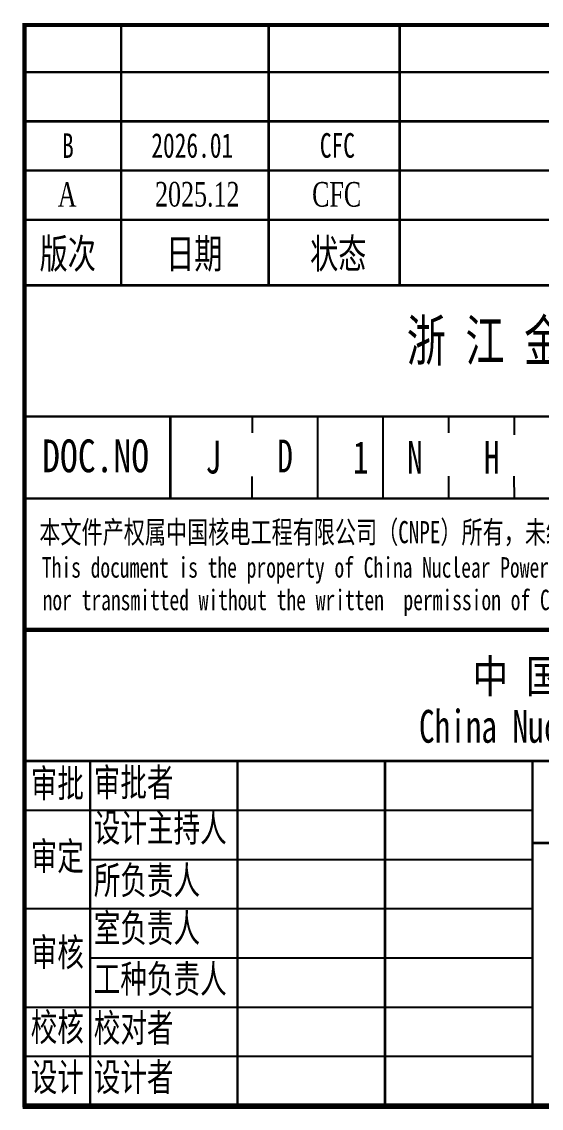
# Model space of a CAD drawing. Header units: inches. Extents: x 6167 to 15201, y -11413 to -4745.
# Drawn here: x 6167 to 9339, y -11413 to -4788 of the extents above; entities that cross this region are included whole.
import ezdxf

# ---------------------------------------------------------------- set-up
doc = ezdxf.new("R2010")
doc.units = ezdxf.units.IN
doc.header["$MEASUREMENT"] = 0
for name, color, linetype in [('1', 7, 'Continuous'), ('BORDER', 7, 'Continuous'), ('图框', 4, 'Continuous')]:
    doc.layers.add(name, color=color, linetype=linetype)
doc.styles.add('宋体', font='', dxfattribs={"width": 0.7})
doc.styles.get('宋体').set_extended_font_data('SimSun')

# ---------------------------------------------------------------- blocks, each defined once
blk = doc.blocks.new('图签')
at = {"linetype": 'Continuous'}
blk.add_line((-162.2, 84), (-162.2, 74), dxfattribs=at)
at = {"layer": '1'}
for p, q in [((-180, 59.93), (-180, 131.76)), ((-144.2, 74), (-144.2, 84)), ((-136.2, 74), (-136.2, 84)), ((-128.2, 82), (-128.2, 84)), ((-120.2, 81.79), (-120.2, 84)), ((-152.2, 83), (-152.2, 83)), ((-152.2, 74), (-152.2, 76.68)), ((-128.2, 74), (-128.2, 76.72)), ((-120.2, 74), (-120.21, 76.72)), ((-0.2, 74), (-180.2, 74)), ((0, 0), (-180, 0)), ((-0.2, -0.35), (-180.2, -0.35))]:
    blk.add_line(p, q, dxfattribs=at)
at = {"layer": '1', "color": 7}
for p, q in [((-180, 36), (-118, 36)), ((-172, 30), (-118, 30)), ((-180, 24), (-118, 24)), ((-172, 18), (-118, 18)), ((-180, 12), (-118, 12)), ((-180, 6), (-118, 6)), ((0, 0), (-180, 0)), ((-0.2, -0.35), (-180.2, -0.35))]:
    blk.add_line(p, q, dxfattribs=at)
at = {"layer": '1', "color": 7, "const_width": 0.5}
for points in [[(-180, 0), (0, 0), (0, 131.76), (-180, 131.76)], [(-180, 58), (0, 58), (0, 0), (-180, 0)]]:
    blk.add_lwpolyline(points, close=True, dxfattribs=at)
at = {"layer": '1', "color": 7, "const_width": 0.3}
for points in [[(-168.2, 132), (-168.2, 100)], [(-150.2, 132), (-150.2, 100)], [(-134.2, 132), (-134.2, 100)], [(-180.2, 126), (-0.2, 126)], [(-180.2, 120), (-0.2, 120)], [(-180.2, 114), (-0.2, 114)], [(-180.2, 108), (-0.2, 108)], [(-180.2, 100), (-0.2, 100)], [(-180.2, 84), (-0.2, 84)], [(-162.2, 84), (-162.2, 74)], [(-180.2, 74), (-0.2, 74)], [(-180, 74), (0, 74)], [(-180, 42), (0, 42)], [(-172, 42), (-172, 0)], [(-154, 42), (-154, 0)], [(-136, 42), (-136, 0)], [(-118, 42), (-118, 0)], [(-118, 32), (0, 32)]]:
    blk.add_lwpolyline(points, dxfattribs=at)
at = {"layer": 'BORDER'}
blk.add_line((-152.2, 84), (-152.21, 82), dxfattribs=at)
at = {"layer": '图框'}
for p, q in [((0, 0), (-180, 0)), ((-0.2, -0.35), (-180.2, -0.35))]:
    blk.add_line(p, q, dxfattribs=at)
at = {"linetype": 'Continuous', "attachment_point": 5, "style": '宋体'}
for s, width, heights, insert, char_height in [('{\\fTimes New Roman|b0|i0|c0|p18;2025.12}', 17.3088, [-3.06], (-158.91, 111.08), 3), ('{\\fTimes New Roman|b0|i0|c0|p18;CFC}', 17.3088, [-3.07], (-141.9, 111.08), 3), ('{\\fTimes New Roman|b0|i0|c0|p18;A}', 17.3088, [-3], (-174.79, 111.08), 3), ('浙 江 金 七 门 核 电 厂 1、2 号 机 组', 163.6991, [-6.65], (-89.21, 92.99), 5), ('J', 5.7748, [-4.63], (-156.96, 79.03), 4), ('D', 6.7601, [-4], (-148.19, 79.19), 4), ('1', 5.7748, [-4], (-138.96, 79.03), 4), ('N', 5.7748, [-4], (-132.34, 79.03), 4), ('H', 5.7748, [-4], (-122.96, 79.03), 4)]:
    blk.add_mtext_dynamic_manual_height_columns(s, width=width, gutter_width=1, heights=heights, dxfattribs=dict(at, insert=insert, char_height=char_height))
at = {"char_height": 3.4, "attachment_point": 1, "style": '宋体'}
for s, width, heights, insert in [('\\pxqc;审批', 8, [4.44], (-180, 40.98)), ('\\pxqd;审批者', 17.1953, [-4.46], (-171.55, 41.09)), ('\\pxqd;设计主持人', 17.1953, [-4.46], (-171.55, 35.56)), ('\\pxqc;审定', 8, [-4.44], (-180, 32.09)), ('\\pxqd;所负责人', 17.1953, [-4.48], (-171.55, 29.16)), ('\\pxqd;室负责人', 17.1953, [-4.48], (-171.55, 23.33)), ('\\pxqc;审核', 8, [-4.48], (-180, 20.38)), ('\\pxqd;工种负责人', 17.1953, [-4.48], (-171.55, 17.13)), ('\\pxqc;校核', 8, [-4.48], (-180, 11.25)), ('\\pxqd;校对者', 17.1953, [4.42], (-171.55, 11.15)), ('\\pxqc;设计', 8, [-4.33], (-180, 5.15)), ('\\pxqd;设计者', 17.1953, [4.42], (-171.55, 5.15))]:
    blk.add_mtext_dynamic_manual_height_columns(s, width=width, gutter_width=1, heights=heights, dxfattribs=dict(at, insert=insert))
at = {"layer": '1', "color": 7, "style": '宋体'}
for s, height, width, p in [('版次', 3.6, 0.7, (-178.16, 102.07)), ('日期 ', 3.6, 0.7, (-162.71, 102.07)), ('状态', 3.6, 0.7, (-145.14, 102.07)), ('DOC.NO', 4, 0.8, (-177.85, 77.21)), ('中 国 核 电 工 程 有 限 公 司', 4, 0.8, (-125.32, 50.33)), ('China Nuclear Power Engineering Co., Ltd', 4, 0.7, (-131.85, 44.23))]:
    blk.add_text(s, height=height, dxfattribs=dict(at, width=width)).set_placement(p)
at = {"layer": '1', "color": 7, "ltscale": 0.8, "style": '宋体', "width": 0.7}
for s, height, p in [('本文件产权属中国核电工程有限公司（CNPE）所有，未经书面许可，不得以任何方式复制、传播、发表和外传。', 2.7, (-178.2, 68.56)), ('This document is the property of China Nuclear Power Engineering CO.,LTD (CNPE) , no part of this document may be', 2.5, (-177.88, 64.36)), ('nor transmitted without the written  permission of CNPE .', 2.5, (-177.79, 60.39))]:
    blk.add_text(s, height=height, dxfattribs=at).set_placement(p)
blk = doc.blocks.new('*U2')
blk.add_blockref('图签', (0, 0))

msp = doc.modelspace()

# ---------------------------------------------------------------- linework, layer by layer
at = {"layer": '1'}
msp.add_line((15184.4, -11395.7), (6184.4, -11395.7), dxfattribs=at)
at = {"layer": '图框'}
msp.add_line((15184.4, -11395.7), (6184.4, -11395.7), dxfattribs=at)

# ---------------------------------------------------------------- block references
at = {"xscale": 50, "yscale": 50, "zscale": 50}
msp.add_blockref('*U2', (15184.4, -11395.7), dxfattribs=at)

# ---------------------------------------------------------------- texts
at = {"linetype": 'Continuous', "char_height": 150, "attachment_point": 5, "style": '宋体'}
for s, insert in [('B', (6449.2, -5543.7)), ('2026.01', (7208.3, -5543.7)), ('CFC', (8093.9, -5543.7))]:
    msp.add_mtext_dynamic_manual_height_columns(s, width=322.815, gutter_width=50, heights=[-150], dxfattribs=dict(at, insert=insert))

doc.saveas('drawing.dxf')
